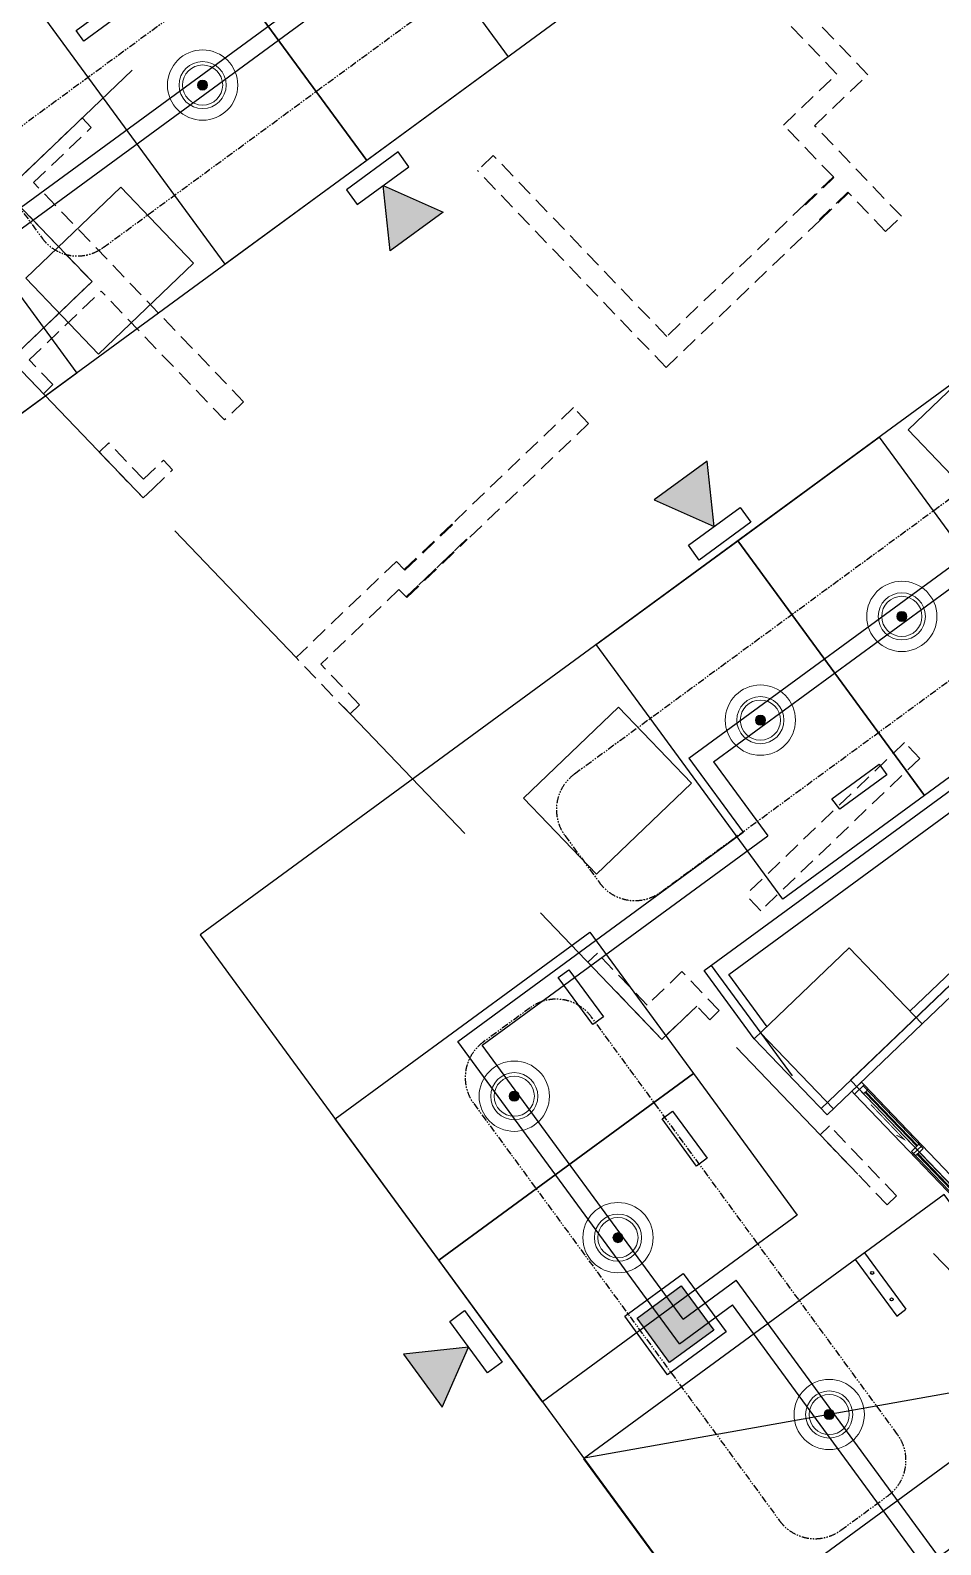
# Model space of a CAD drawing. Header units: millimetres. Extents: x 75184266 to 76346726, y -35850126 to -33679385.
# Drawn here: x 75387949 to 75398330, y -34968291 to -34951022 of the extents above; entities that cross this region are included whole.
import ezdxf

# ---------------------------------------------------------------- set-up
doc = ezdxf.new("R2010")
doc.units = ezdxf.units.MM
doc.header["$LTSCALE"] = 50
doc.header["$MEASUREMENT"] = 0
for name, pattern in [('CONTINOUS', [0]), ('HIDDEN2', [0.1875, 0.125, -0.0625]), ('XR-지하3층$0$H', [1.3, 0.8, -0.5]), ('단지배치도$0$PHANTOM2', [31.750000000000004, 15.875, -3.175, 3.175, -3.175, 3.175, -3.175])]:
    doc.linetypes.add(name, pattern=pattern)
doc.layers.add('1-주차면센서', color=3, linetype='CONTINUOUS', lineweight=15)
for name, color, linetype in [('2-주차안내등', 2, 'CONTINUOUS'), ('3-SIO', 1, 'CONTINUOUS'), ('PARKING', 7, 'CONTINUOUS'), ('XR-지하3층$0$0중앙선', 1, 'CONTINUOUS'), ('XR-지하3층$0$a-door', 6, 'CONTINUOUS'), ('XR-지하3층$0$A-주차', 9, 'CONTINUOUS'), ('XR-지하3층$0$b-sor-1$0$wid', 4, 'CONTINUOUS'), ('XR-지하3층$0$CON', 2, 'CONTINUOUS'), ('XR-지하3층$0$CONC', 2, 'CONTINUOUS'), ('XR-지하3층$0$WAL', 3, 'CONTINUOUS'), ('XR-지하3층$0$일반주차', 8, 'CONTINUOUS'), ('XR-지하3층$0$확장형주차', 8, 'CONTINUOUS'), ('유도관제-RECWAY', 4, 'CONTINOUS')]:
    doc.layers.add(name, color=color, linetype=linetype)
doc.layers.add('DEFPOINT', color=142, linetype='CONTINUOUS', plot=False)
doc.layers.add('건축', color=8, linetype='CONTINUOUS', plot=False)

# ---------------------------------------------------------------- blocks, each defined once
blk = doc.blocks.new('XR-지하3층$0$A$C73B52ADF')
at = {"layer": 'XR-지하3층$0$A-주차', "elevation": 1.5171617e-09}
for points in [[(-2037.699036538601, 2465.633505687117), (-37.69903653115035, 2465.633505679667), (-37.69903653860092, -1134.366494312882), (-2037.69903653115, -1134.366494312882)], [(-1166.27766495198, 2020.734899297357), (-1166.277664892375, 1870.734899297357), (-1832.191412292421, 1870.734898999333), (-1832.191412337124, 2020.734898991883)]]:
    blk.add_lwpolyline(points, close=True, dxfattribs=at)
blk = doc.blocks.new('XR-지하3층$0$확장형 주차')
at = {"layer": 'XR-지하3층$0$확장형주차', "color": 7}
for p, q in [((0.0025260448455811, 3834.999964468181), (800.0025492608546, 3835.00025024265)), ((0.0026125609874725, 3964.999964468182), (800.0026358217001, 3965.000250250101)), ((800.0025492608546, 3835.00025024265), (800.0026358217001, 3965.000250250101))]:
    blk.add_line(p, q, dxfattribs=at)
blk.add_lwpolyline([(2499.999999918044, 5099.999999972061), (0, -3.7252903e-08)], dxfattribs=at)
blk.add_lwpolyline([(2500.078474617488, 5090.950575601309), (0.0784746472900224, 5090.950575564056), (0.07847469199350599, -9.049424413591623), (2500.078474691994, -9.049424413591623)], close=True, dxfattribs=at)
for centre in [(237.5025781989098, 3900.000624813139), (612.5025877356528, 3900.000375129283)]:
    blk.add_circle(centre, 17.49999999999998, dxfattribs=at)
blk = doc.blocks.new('XR-지하3층$0$일반형 주차')
at = {"layer": 'XR-지하3층$0$일반주차'}
for p, q in [((750.0025255382062, 3865.002096235752), (0.0025255680084229, 3865.002096235752)), ((750.0025255531073, 3735.002096228302), (750.0025255382062, 3865.002096235752)), ((0.0025255531072617, 3735.002096235752), (750.0025255531073, 3735.002096228302))]:
    blk.add_line(p, q, dxfattribs=at)
blk.add_lwpolyline([(2299.999999940395, 4999.999999992549), (-2.98023224e-08, 4999.999999992549), (-1.49011612e-08, 0), (2299.999999985099, 7.4505806e-09)], close=True, dxfattribs=at)
for centre in [(237.502578869462, 3800.000696554781), (562.5025884062052, 3800.000446856022)]:
    blk.add_circle(centre, 17.49999999999998, dxfattribs=at)
blk = doc.blocks.new('XR-지하3층$0$기둥 0620')
at = {"layer": 'XR-지하3층$0$CON', "ltscale": 0.5}
blk.add_lwpolyline([(-600.0000000149012, 0), (600.0000000149012, 0), (599.9999999701978, 1500.000000074506), (-600.0000000596046, 1500.000000059604)], close=True, dxfattribs=at)
blk = doc.blocks.new('1503-B1F')
at = {"layer": 'DEFPOINT', "linetype": 'HIDDEN2', "ltscale": 30}
for p, q in [((-30954.80124372244, -5452.695458956063), (-31058.55681100488, -5344.368258953094)), ((-22493.85834273696, -6017.004973068833), (-23061.05544383824, -5424.816279858351)), ((-21718.4477570653, -6465.154974266886), (-22707.58416503668, -5432.435667708516)), ((-24393.19524939358, -7836.185919344426), (-26371.46806545556, -5770.74730617553)), ((-24400.81463716924, -8189.657198168338), (-26552.01339878142, -5943.673251628876)), ((-30946.71833510697, -7210.438235007226), (-31932.39622427523, -6181.329835042357)), ((-29218.69117167592, -8580.893313676119), (-31611.98625700176, -6082.145900502802)), ((-21898.99309043586, -6638.08091969788), (-22320.93239729107, -6197.550306394696)), ((-22818.83994273842, -6328.271674931048), (-24393.19524937868, -7836.185919344426)), ((-22645.91399729252, -6508.81700824201), (-24400.81463716924, -8189.657198153437)), ((-29435.34557177127, -8788.40444820374), (-30842.96276779473, -7318.765434972942)), ((-31392.87410612404, -8385.499947413802), (-31662.63858108222, -8103.849227383733)), ((-31392.87410622835, -8385.499947354198), (-31501.20130617917, -8489.255514636638)), ((-25457.45198988915, -8647.824749298394), (-26844.04014989734, -9975.896010488272)), ((-25284.52604439855, -8828.370082616806), (-25457.45198988915, -8647.824749298394)), ((-25284.52604439855, -8828.370082616806), (-26671.11420439184, -10156.44134381413)), ((-30756.50662685931, -9049.906774014236), (-30864.83382694423, -9153.662341237068)), ((-30358.7769522816, -9465.161040604115), (-30756.50662685931, -9049.906774014236)), ((-30027.53426502645, -9355.601549334824), (-30131.28983227909, -9247.274349384008)), ((-30027.53426502645, -9355.601549334824), (-30131.28983227909, -9247.274349384008)), ((-30363.34858502448, -9677.243807919323, -4.4663195e-09), (-30422.14340646565, -9615.858394578101, -4.4663195e-09)), ((-27475.59764143824, -10400.79027353227), (-28620.25505469739, -11497.14076782763)), ((-27447.10796262324, -10719.67636322975), (-28339.00190931559, -11573.93053381145)), ((-28004.63868887723, -12139.88215444237), (-28620.25505469739, -11497.14076782763)), ((-27896.31148891151, -12036.12658715248), (-28339.00190930068, -11573.93053384125)), ((-27896.31148885191, -12036.12658717483), (-28004.63868878782, -12139.88215436786)), ((-21681.61726796627, -12467.14368754625), (-23494.29241450131, -14203.32018005848)), ((-21508.69132249057, -12647.68902091682), (-21681.61726796627, -12467.14368754625)), ((-21508.69132244587, -12647.68902091682), (-23321.36646904051, -14383.86551333964)), ((-25184.83266396821, -14867.07741370797), (-25293.15986399353, -14970.83298094571)), ((-24449.2812500447, -15851.89420761168), (-25293.15986393392, -14970.83298096806)), ((-24617.63556285203, -15459.26610700786), (-25184.83266396821, -14867.07741370797)), ((-24220.43582947552, -15078.82902684808), (-24617.63556283712, -15459.26610703766)), ((-23795.037979424, -15522.97057214379), (-24220.43582947552, -15078.82902684808)), ((-24052.08151671291, -15471.45712745189), (-24449.2812500447, -15851.89420761168)), ((-23903.36517940462, -15626.72613939643), (-24052.08151672781, -15471.45712743699)), ((-23795.037979424, -15522.97057214379), (-23903.36517940462, -15626.72613941133)), ((-22536.13709644973, -16837.34059868753), (-22644.46429641545, -16941.09616594762)), ((-21771.80444167555, -17635.35094681382), (-22536.13709644973, -16837.34059868753)), ((-21880.13164165616, -17739.1065140292), (-22644.46429641545, -16941.09616594762)), ((-21771.80444167555, -17635.35094681382), (-21880.13164165616, -17739.1065140292))]:
    blk.add_line(p, q, dxfattribs=at)
for points in [[(-22454.42312388122, -4843.785102963448), (-24149.09738942981, -3074.440836466849)], [(-22100.95184506476, -4851.404490917921), (-23228.42900952697, -3674.248917639256)], [(-23061.05544388294, -5424.816279903055), (-22454.42312388122, -4843.785102963448)], [(-22707.58416511118, -5432.435667723416), (-22100.95184506476, -4851.404490917921)], [(-31932.39622427523, -6181.329835042357), (-31058.55681097508, -5344.368258967997)], [(-30954.80124376714, -5452.695458903908), (-31058.55681098998, -5344.368258982896)], [(-30954.80124369264, -5452.695458918811), (-31058.55681097508, -5344.368258967997)], [(-31611.98625700176, -6082.145900502802), (-30954.80124369264, -5452.695458918811)], [(-26371.46806545556, -5770.74730617553), (-26552.01339878142, -5943.673251628876)], [(-22818.83994273842, -6328.271674931048), (-22811.92290492356, -6335.493488267064), (-22486.94130502641, -6024.226786360146), (-22493.85834284127, -6017.00497302413)], [(-22320.93239729107, -6197.550306394696), (-22327.84943513572, -6190.328493081032), (-22652.83103503287, -6501.595194995401), (-22645.91399721801, -6508.817008331418)], [(-21898.99309043586, -6638.08091969788), (-21718.44775703549, -6465.154974237083)], [(-31874.72134838998, -8099.277594670653), (-30946.71833510697, -7210.438235007226)], [(-31662.63858108222, -8103.849227383733), (-30842.96276779473, -7318.765434972942)], [(-31874.72134838998, -8099.277594670653), (-31501.20130617917, -8489.255514636638)], [(-29218.69117167592, -8580.893313676119), (-29435.34557177127, -8788.40444820374)], [(-30864.83382694423, -9153.662341237068), (-30422.14340646565, -9615.858394578101)], [(-30358.7769522816, -9465.161040619016), (-30131.28983227909, -9247.274349421263)], [(-30255.02138508856, -9573.488240689041), (-30027.53426502645, -9355.601549334824)], [(-26844.04014988244, -9975.896010480821), (-26837.12311206758, -9983.117823809385), (-27378.75911203027, -10501.89566020667), (-27385.67614988983, -10494.67384687066)], [(-27364.10350885988, -10806.33812327683), (-26678.03124220669, -10149.21953047812), (-26671.11420439184, -10156.44134381413)], [(-27475.59764143824, -10400.79027353227), (-27385.67614978552, -10494.67384687066)], [(-27447.10796262324, -10719.67636322975), (-27364.10350881517, -10806.33812329173)], [(-23321.36646904051, -14383.86551333964), (-23494.29241450131, -14203.32018005848)]]:
    blk.add_lwpolyline(points, dxfattribs=at)
for points in [[(-22486.94130502641, -6024.226786360146), (-22493.85834284127, -6017.00497302413), (-22818.83994273842, -6328.271674931048), (-22811.92290492356, -6335.493488267064)], [(-22320.93239730597, -6197.550306409597), (-22327.84943513572, -6190.328493081032), (-22652.83103503287, -6501.595194995401), (-22645.91399721801, -6508.817008331418)], [(-27385.67614988983, -10494.67384687066), (-27378.75911203027, -10501.89566020667), (-26837.12311206758, -9983.117823809385), (-26844.04014988244, -9975.896010480821)], [(-27364.10350885988, -10806.33812327683), (-27357.18647103012, -10813.55993659049), (-26671.11420439184, -10156.44134381413), (-26678.03124220669, -10149.21953047812)]]:
    blk.add_lwpolyline(points, close=True, dxfattribs=at)
at = {"layer": 'DEFPOINT', "linetype": 'HIDDEN2', "ltscale": 30, "elevation": -4.4663195e-09}
blk.add_lwpolyline([(-30255.02138507366, -9573.488240718843), (-30363.34858506918, -9677.243807978928)], dxfattribs=at)
at = {"layer": 'XR-지하3층$0$0중앙선', "color": 7, "linetype": 'XR-지하3층$0$H', "ltscale": 50}
blk.add_lwpolyline([(-17125.96504247188, -24912.25920373946), (-19967.57069095969, -19735.93789420277), (-24052.08151680231, -15471.45712736994), (-24449.28125011921, -15851.89420754462), (-28620.25505483151, -11497.14076782018), (-30363.34858502448, -9677.243807792664), (-31874.72134834528, -8099.277594476937), (-30946.71833512187, -7210.438234902917), (-31932.39622429013, -6181.3298349306), (-26212.72006455064, -703.0358825027942), (-23508.15827739239, -3526.764895625413), (-22641.54067750275, -2696.720357529819), (-17204.74895215034, -8373.065637134017), (-18161.63921867311, -9289.57314777374), (-16733.2709094584, -10780.87760289013), (-16671.25046885013, -10721.47455371171), (-16068.28321893513, -10279.11580405384), (-16575.91643613577, -9587.174692533912), (-12141.33005319536, -6333.800503544509), (-10632.94747470319, -8389.83600831777), (-10632.94747470319, -8389.83600831777), (-8922.809707775712, -7135.216616548598)], dxfattribs=at)
at = {"layer": 'XR-지하3층$0$CONC', "extrusion": (0, 0, -1), "zscale": -1, "rotation": 46.23840256638631}
for p in [(31286.72372810543, -7605.329383328556), (21226.22094808519, -9334.46085909754), (25610.12048965693, -13532.83254452795), (22979.94715036452, -16279.23437850922)]:
    blk.add_blockref('XR-지하3층$0$기둥 0620', p, dxfattribs=at)
blk = doc.blocks.new('XR-지하3층$0$A$C77A365F3')
at = {"layer": 'XR-지하3층$0$a-door'}
for points in [[(0.0057529238983989, 0.0063589023193344), (45.00575292389839, 0.0063589023193344), (45.00575292389839, 150.0063589023193), (0.0057529238983989, 150.0063589023193)], [(45.00575292389839, 150.0063589023193), (1955.005752923898, 150.0063588906778), (1955.005752923898, 0.0063588906778023), (45.00575292389839, 0.0063589023193344)], [(45.00575292378198, 15.00635890231933), (115.005752923782, 15.00635890231933), (115.005752923782, 75.00635890231932), (45.00575292378198, 75.00635890231932)], [(45.00575292378198, 75.00635890231932), (1035.005752923782, 75.00635889649857), (1035.005752923782, 15.00635889649857), (45.00575292378198, 15.00635890231933)], [(115.005752923782, 39.00635890231935), (965.0057529237821, 39.00635889649857), (965.0057529237821, 51.00635889649857), (115.005752923782, 51.00635890231933)], [(965.0057529237821, 75.00635889649857), (1035.005752923782, 75.00635889649857), (1035.005752923782, 135.0063588964985), (965.0057529237821, 135.0063588964985)], [(965.0057529237821, 135.0063588964985), (1955.005752923782, 135.0063588906778), (1955.005752923782, 75.0063588906778), (965.0057529237821, 75.00635889649857)], [(965.0057529237821, 15.00635889649857), (1035.005752923782, 15.00635889649857), (1035.005752923782, 75.00635889649857), (965.0057529237821, 75.00635889649857)], [(1035.005752923782, 99.00635889649857), (1885.005752923782, 99.0063588906778), (1885.005752923782, 111.0063588906778), (1035.005752923782, 111.0063588964985)], [(1885.005752923782, 75.0063588906778), (1955.005752923782, 75.0063588906778), (1955.005752923782, 135.0063588906778), (1885.005752923782, 135.0063588906778)], [(1955.005752923898, 0.0063588906778023), (2000.005752923899, 0.0063588906778023), (2000.005752923899, 150.0063588906778), (1955.005752923898, 150.0063588906778)]]:
    blk.add_lwpolyline(points, close=True, dxfattribs=at)
at = {"layer": 'XR-지하3층$0$b-sor-1$0$wid', "color": 1}
blk.add_line((1000.005752923898, 0.0063588964985684), (1000.005752923898, 150.0063588964986), dxfattribs=at)
at = {"layer": 'XR-지하3층$0$WAL', "color": 0, "const_width": 10}
blk.add_lwpolyline([(259.5237275846303, 99.7710269818781), (809.2373979240656, 99.77102697605731), (712.4076774436979, 129.6096933978988)], dxfattribs=at)
blk = doc.blocks.new('TIS-주차면센서(확대)')
at = {"layer": '1-주차면센서'}
h = blk.add_hatch(color=256, dxfattribs=at)
edge = h.paths.add_edge_path()
edge.add_arc((0, 0), 43.5, 0, 360)
blk.add_hatch(color=256, dxfattribs=at).paths.add_polyline_path([(43.5, 0, 1), (-43.5, 0, 1)])
for radius in [303.5, 203.5, 173.5, 43.5]:
    blk.add_circle((0, 0), radius, dxfattribs=at)
blk = doc.blocks.new('fh52f')
at = {"layer": '2-주차안내등'}
for points in [[(399980.2178253862, -281537.7986216781), (399332.9215356789, -281164.0819345702), (399332.9215356789, -281911.5153087861)], [(399980.2178253862, -281902.8577160848), (399980.2178253862, -281172.7395272715), (400188.2363685877, -281172.7395272715), (400188.2363685877, -281902.8577160848)]]:
    blk.add_lwpolyline(points, close=True, dxfattribs=at)
blk.add_solid([(399332.9215356789, -281911.5153087861), (399332.9215356789, -281164.0819345702), (399980.2178253862, -281537.7986216781)], dxfattribs=at)
blk = doc.blocks.new('rehw6')
at = {"layer": '3-SIO'}
for points in [[(406937.6038899447, -283999.3242366189), (406937.6038899447, -284825.1286483413), (407763.4083016671, -284825.1286483413), (407763.4083016671, -283999.3242366189)], [(407037.6038899447, -284099.3242366189), (407037.6038899447, -284725.1286483413), (407663.4083016671, -284725.1286483413), (407663.4083016671, -284099.3242366189)]]:
    blk.add_lwpolyline(points, close=True, dxfattribs=at)
for points in [[(407037.6038899447, -284099.3242366189), (407663.4083016671, -284725.1286483413), (407663.4083016671, -284099.3242366189), (407037.6038899447, -284725.1286483413)], [(407663.4083016671, -284099.3242366189), (407037.6038899447, -284725.1286483413), (407663.4083016671, -284725.1286483413), (407037.6038899447, -284099.3242366189)]]:
    blk.add_solid(points, dxfattribs=at)

msp = doc.modelspace()

# ---------------------------------------------------------------- linework, layer by layer
at = {"layer": 'PARKING', "color": 241, "linetype": '단지배치도$0$PHANTOM2', "ltscale": 0.1}
for points in [[(75399454.4656808, -34945054.27022841), (75399060.5704542, -34944517.00462647, 0.414213562373095), (75398361.69908583, -34944409.3997452), (75387796.88594171, -34952155.06062594, 0.414213562373095), (75387689.28106044, -34952853.93199432), (75388083.17628704, -34953391.19759626, 0.414213562373095), (75388782.04765542, -34953498.80247752), (75399346.86079954, -34945753.14159678, 0.414213562373095)], [(75405810.38735096, -34952404.66088966), (75405416.49212436, -34951867.39528772, 0.414213562373095), (75404717.620756, -34951759.79040646), (75394152.80761188, -34959505.4512872, 0.414213562373095), (75394045.20273061, -34960204.32265557), (75394439.09795721, -34960741.58825751, 0.414213562373095), (75395137.96932559, -34960849.19313878), (75405702.7824697, -34953103.53225803, 0.414213562373095)], [(75393649.88748118, -34962167.0970312), (75393112.62187923, -34962560.9922578, 0.414213562373095), (75393005.01699798, -34963259.86362616), (75396493.48927179, -34968018.07349896, 0.414213562373095), (75397192.36064017, -34968125.67838023), (75397729.62624212, -34967731.78315363, 0.414213562373095), (75397837.23112337, -34967032.91178525), (75394348.75884955, -34962274.70191246, 0.414213562373095)]]:
    msp.add_lwpolyline(points, format="xyb", close=True, dxfattribs=at)
at = {"layer": '건축', "ltscale": 0.5}
for p, q in [((75401097.57142073, -34945679.80627711), (75369967.55025437, -34968502.72134138)), ((75405291.31795923, -34950044.94189479), (75389887.62179248, -34961338.13207318)), ((75395633.8152577, -34961744.52599006), (75403053.37508638, -34956304.89019396)), ((75395913.36380512, -34961787.56794254), (75403171.67960832, -34956466.14788875)), ((75396965.59740461, -34963317.74680828), (75402432.83291003, -34958081.88623653)), ((75397979.76744416, -34962208.03552601), (75401280.33101867, -34959047.15272388)), ((75398118.09929572, -34962352.48032116), (75401418.66287023, -34959191.59751903)), ((75396204.77222157, -34962523.30043596), (75395633.81525768, -34961744.52599006)), ((75395714.46288265, -34961685.39934135), (75396637.3459786, -34962944.19434212)), ((75396350.4683393, -34962383.77021864), (75395913.36380512, -34961787.56794254)), ((75397106.98572783, -34963320.80328018), (75396276.99461913, -34962454.13451017))]:
    msp.add_line(p, q, dxfattribs=at)
at = {"layer": '건축'}
msp.add_line((75389887.62179966, -34961338.13206789), (75407647.28659111, -34985561.97726866), dxfattribs=at)
at = {"layer": '건축', "ltscale": 0.5}
msp.add_lwpolyline([(75401349.49684198, -34959119.37493475), (75397302.13977112, -34962995.44672387), (75398823.79013544, -34964584.33947315)], dxfattribs=at)
at = {"layer": '유도관제-RECWAY', "color": 201, "ltscale": 0.5}
for p, q in [((75398684.06844541, -34945093.24267832), (75370047.201732, -34966088.82981002)), ((75398641.28453761, -34945372.60498879), (75370004.41782416, -34966368.19212046)), ((75395459.06867817, -34959322.76700889, -26.25157083649121), (75411301.83788517, -34947707.38168679, -26.25157083649121)), ((75395738.87285708, -34959365.61858823, -26.25157083649121), (75411259.0523643, -34947986.74517987, -26.25157083649121)), ((75395459.06867817, -34959322.76700889), (75396078.3640873, -34960164.65948416)), ((75395738.87285708, -34959365.61858823), (75396358.16826619, -34960207.51106348)), ((75392823.19163136, -34962551.2424023, -26.25157083649121), (75396078.3640873, -34960164.65948416, -26.25157083649121)), ((75393102.73877074, -34962594.28243437, -26.25157083649121), (75396358.16826618, -34960207.51106348, -26.25157083649121)), ((75395351.05094737, -34965999.19445957), (75392823.19163136, -34962551.24240229)), ((75395394.09149186, -34965719.64399175), (75393102.73877072, -34962594.28243437)), ((75395394.09149186, -34965719.64399176, -26.25157083649121), (75395998.94339915, -34965276.18692475, -26.25157083649121)), ((75406256.97265211, -34979267.94384026), (75395998.94339915, -34965276.18692475)), ((75395351.05094737, -34965999.19445957, -26.25157083649121), (75395955.90285465, -34965555.73739256, -26.25157083649121)), ((75406095.67740177, -34979386.1971371), (75395955.90285465, -34965555.73739256))]:
    msp.add_line(p, q, dxfattribs=at)

# ---------------------------------------------------------------- block references
at = {"layer": '2-주차안내등', "xscale": -1, "rotation": 306.267704469102}
msp.add_blockref('fh52f', (75855576.700309, -35108736.25573944), dxfattribs=at)
at = {"layer": '2-주차안내등'}
for p, rotation in [((75386483.58800924, -34467637.48325534), 306.2261623367176), ((74903905.29426172, -34975302.3381789), 36.22616233514294)]:
    msp.add_blockref('fh52f', p, dxfattribs=dict(at, rotation=rotation))
at = {"layer": 'PARKING', "xscale": -1.320000000298023, "yscale": 1.320000000298023, "zscale": 1.319999999948777, "rotation": 90}
for p in [(75389914.0722968, -34951647.05001817), (75397886.90203749, -34957705.66336231), (75396273.96361813, -34958888.21554097), (75393467.79743816, -34963176.71594175), (75394650.34961683, -34964789.65436112), (75397058.80830057, -34966806.26251699)]:
    msp.add_blockref('TIS-주차면센서(확대)', p, dxfattribs=at)
at = {"layer": 'PARKING', "xscale": -1, "rotation": 36.24693370062526}
msp.add_blockref('rehw6', (75555660.3146448, -34495550.89481695), dxfattribs=at)
at = {"layer": '건축'}
for p in [(75419599.71492594, -34946677.40044201), (75419599.71492596, -34946677.40044201)]:
    msp.add_blockref('1503-B1F', p, dxfattribs=at)
for name, p, rotation in [('XR-지하3층$0$A$C73B52ADF', (75392757.47872734, -34950387.75711611, -1.5171617e-09), 36.24761539545744), ('XR-지하3층$0$A$C73B52ADF', (75391144.52339312, -34951570.32169619, -1.5171617e-09), 36.24761539545744), ('XR-지하3층$0$A$C73B52ADF', (75387837.97652496, -34953994.45119803, -1.5171617e-09), 36.24761539545744), ('XR-지하3층$0$A$C73B52ADF', (75396656.34132916, -34957782.25991549, -1.5171617e-09), 216.2476153954574), ('XR-지하3층$0$A$C73B52ADF', (75395043.4029098, -34958964.81209415, -1.5171617e-09), 216.2476153954574), ('XR-지하3층$0$A$C73B52ADF', (75393544.5511442, -34964407.1614395, -1.5171617e-09), 306.2476159917877), ('XR-지하3층$0$A$C73B52ADF', (75394727.10332286, -34966020.09985887, -1.5171617e-09), 306.2476159917877), ('XR-지하3층$0$확장형 주차', (75394263.21075337, -34967305.89673702), 306.2469333594607), ('XR-지하3층$0$일반형 주차', (75396214.17373095, -34969966.97315516), 306.2469333594607)]:
    msp.add_blockref(name, p, dxfattribs=dict(at, rotation=rotation))
at = {"layer": '건축', "extrusion": (-3.493586855397877e-10, 3.645970810245587e-10, -1), "zscale": -1, "rotation": 226.2384026686534}
msp.add_blockref('XR-지하3층$0$A$C77A365F3', (-75397425.47321099, -34963015.7863109, -0.03908916927339015), dxfattribs=at)

doc.saveas('drawing.dxf')
